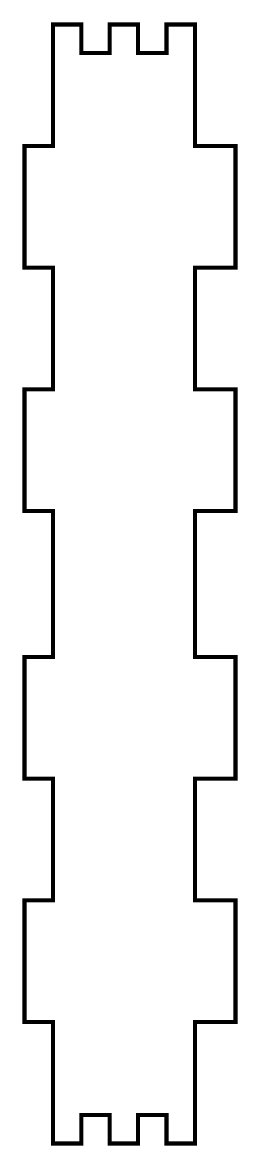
# Model space of a CAD drawing. Extents: x 0.4 to 2.5, y 0.4 to 11.3.
import ezdxf

# ---------------------------------------------------------------- set-up
doc = ezdxf.new("R2010")
doc.units = 0
doc.layers.get('0').update_dxf_attribs({"linetype": 'CONTINUOUS'})

msp = doc.modelspace()

# ---------------------------------------------------------------- linework, layer by layer
at = {"color": 5, "const_width": 0.03937}
msp.add_lwpolyline([(2.44092, 2.76904), (2.04725, 2.76904), (2.04725, 3.95014), (2.44092, 3.95014), (2.44092, 5.13124), (2.04725, 5.13124), (2.04725, 6.54856), (2.44092, 6.54856), (2.44092, 7.72965), (2.04725, 7.72965), (2.04725, 8.91075), (2.44092, 8.91075), (2.44092, 10.0918), (2.04725, 10.0918), (2.04725, 11.2729), (1.77165, 11.2729), (1.77165, 10.9974), (1.49604, 10.9974), (1.49604, 11.2729), (1.22049, 11.2729), (1.22049, 10.9974), (0.944879, 10.9974), (0.944879, 11.2729), (0.669271, 11.2729), (0.669271, 10.0918), (0.393718, 10.0918), (0.393718, 8.91075), (0.669271, 8.91075), (0.669271, 7.72965), (0.393718, 7.72965), (0.393718, 6.54856), (0.669271, 6.54856), (0.669271, 5.13124), (0.393718, 5.13124), (0.393718, 3.95014), (0.669271, 3.95014), (0.669271, 2.76904), (0.393718, 2.76904), (0.393718, 1.58794), (0.669271, 1.58794), (0.669271, 0.406847), (0.944879, 0.406847), (0.944879, 0.6824), (1.22049, 0.6824), (1.22049, 0.406847), (1.49604, 0.406847), (1.49604, 0.6824), (1.77165, 0.6824), (1.77165, 0.406847), (2.04725, 0.406847), (2.04725, 1.58794), (2.44092, 1.58794), (2.44092, 2.76904)], close=True, dxfattribs=at)

doc.saveas('drawing.dxf')
